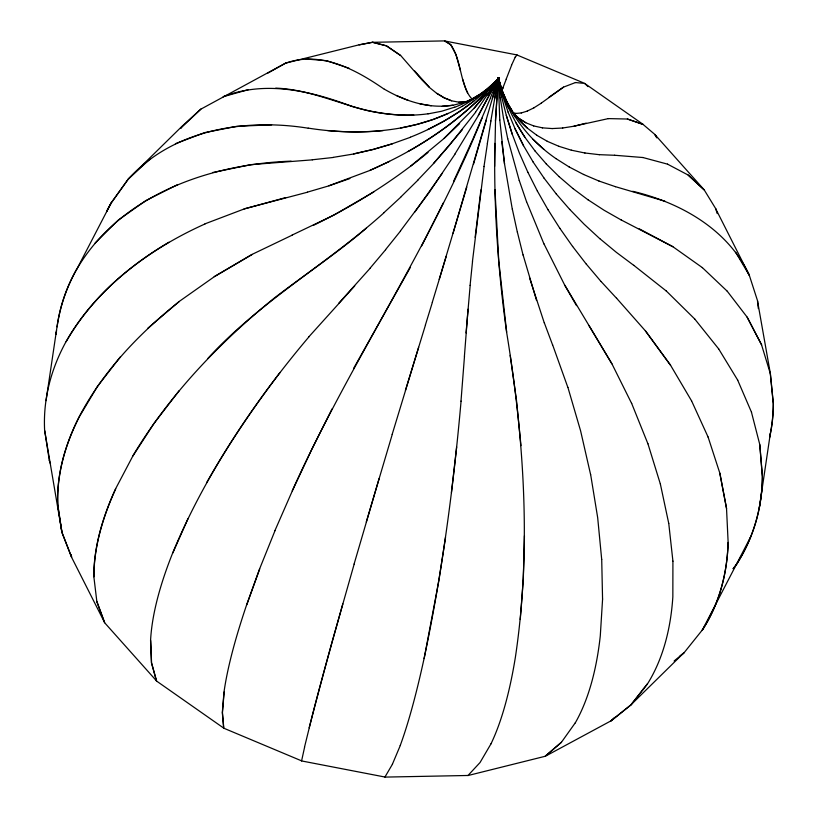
<?xml version="1.0" encoding="UTF-8"?>
<svg xmlns="http://www.w3.org/2000/svg" width="818" height="818" viewBox="0 0 818 818"><rect width="100%" height="100%" fill="white"/><g stroke="black" fill="none" stroke-linecap="round" stroke-linejoin="round"><path stroke-width="1.23" d="M672.917 561.117L672.846 596.823A424.736 221.453 53.8 0 1 647.345 684.114M494.614 166.402L495.514 120.921L498.254 77.833L490.841 121.013M494.849 143.375C493.735 206.514 497.896 269.695 506.608 332.22C524.174 439.307 531.485 549.185 515.432 656.936A424.736 121.708 82.6 0 1 490.994 743.828M524.44 535.81L523.316 578.837L520.258 619.502M495.452 121.003L498.193 77.915L500.289 97.894M602.59 598.97L600.289 635.852A424.736 177.629 69 0 1 575.279 722.877M464.409 356.28L468.039 309.214M460.994 401.188L464.491 356.208M466.055 332.936L470.176 285.359M224.132 692.028L222.445 712.56L223.774 728.143L156.473 680.995L151.442 662.836L150.573 640.514A424.736 140.154 -48.5 0 1 172.71 552.927C199.541 487.968 237.568 428.264 280.042 372.487M400.227 745.525A424.736 57.485 -85 0 0 424.051 658.643C442.006 573.725 453.417 487.538 461.076 401.127M470.094 285.421L472.538 261.392M472.456 261.453L484.082 166.463M451.434 492.559L456.649 446.884M475.125 237.414L480.902 189.858M484 166.524L487.426 143.467M46.053 400.677L57.025 326.771A424.736 261.862 18 0 1 76.994 268.641M759.329 507.692L770.321 433.622M445.534 537.293L438.898 580.422L424.133 658.582M487.344 143.528L490.923 120.952M494.563 99.029L498.336 77.771L492.395 98.61M304.613 747.11L301.576 760.934L384.981 777.039M304.511 747.151L309.265 727.815A424.736 10.644 -73.2 0 1 332.476 640.821L342.824 603.878M354.194 564.011L332.374 640.872A424.736 10.644 -73.2 0 0 309.163 727.867M498.438 77.73L453.07 233.161M354.092 564.052L379.153 478.458M486.342 120.001L473.469 164.346M366.28 521.996L392.282 434.317M466.802 187.066L439.225 279.378M392.18 434.358L418.652 347.302M446.26 256.259L432.293 302.312M405.421 390.38L425.493 324.961M425.391 325.002L432.395 302.271M246.76 604.799L259.705 568.929M506.291 79.101L501.894 90.461M506.189 79.142L511.608 65.246M501.996 90.42L503.295 87.127M490.463 97.71L498.551 77.71L478.285 115.502M274.991 530.708L259.582 568.95L246.647 604.809A424.736 78.058 -61.2 0 0 224.009 692.048L222.322 712.58L223.662 728.153L301.678 760.893M490.585 97.69L472.937 139.009L453.52 181.494M392.405 764.206L400.309 745.454M482.068 118.15C429.726 247.864 349.368 363.489 292.241 490.841M274.879 530.729L292.353 490.82L311.484 449.992L332.016 408.969M172.833 552.937L188.007 518.643M511.506 65.287L515.238 57.148M443.325 202.946L421.71 245.881M57.086 326.863A424.736 261.862 18 0 1 77.056 268.733L111.268 202.762L128.314 179.03L181.944 126.371L200.931 109.009M702.273 630.177L750.515 537.15M179.326 301.494C139.254 333.315 103.191 371.106 79.234 416.689A424.736 232.097 -18.7 0 0 57.72 505.187L61.831 532.211L71.524 557.16L104.694 622.713L96.821 601.353L93.865 576.782A424.736 192.69 -34.5 0 1 115.614 488.765L132.628 456.434L153.917 423.519L179.214 390.636M410.493 267.179L353.58 368.468M392.487 764.135L384.9 777.1L468.008 775.474M491.045 743.736L480.023 762.56L467.947 775.546L545.105 756.302L561.414 742.253M206.565 482.784C235.86 431.045 270.38 382.395 308.795 337.026M454.91 154.07L478.407 115.502L498.673 77.72L487.6 94.96M498.796 77.751L475.483 112.23M132.516 456.403C169.132 395.176 219.019 342.936 274.204 298.13C304.828 274.603 337.067 253.191 366.464 228.079M66.146 341.679C97.035 287.609 149.05 249.081 205.083 223.917M400.421 230.973L428.929 192.792L455.033 154.081M442.17 173.447L414.869 211.985M180.553 128.375L200.931 109.111L285.84 63.006L267.956 73.047M180.553 128.477L181.954 126.463M77.045 268.733C120.522 194.991 209.408 164.081 291.096 161.146M575.31 722.785L561.383 742.345L545.085 756.394L611.026 720.832L630.944 704.84L683.93 652.784L679.993 656.036M149.817 159.183L128.314 179.03L111.299 202.864A424.736 250.175 36.6 0 0 106.667 211.576M475.606 112.26L448.346 146.586L433.438 163.518M498.898 77.812L473.745 108.579L444.205 138.191M120.297 356.924L97.342 386.556L79.336 416.74A424.736 232.097 -18.7 0 0 57.833 505.248M733.143 568.653L736.261 564.655M733.214 568.735L736.333 564.747A424.736 261.862 18 0 0 762.427 476.649L759.81 444.665L751.466 412.231M630.944 704.84L647.345 684.012L630.944 704.942L611.026 720.934L614.615 717.396M497.528 80.205L499.072 78.262L494.195 83.119M385.523 249.684L400.544 230.983M462.507 129.5L433.56 163.559L417.712 180.205M370.227 268.018L385.646 249.694M473.847 108.63L486.966 93.344M515.135 57.188L517.129 54.959L444.655 40.961L450.687 44.683L455.953 54.499L460.36 70.236M370.349 268.028L338.734 303.294M308.672 337.016L354.736 285.922M494.174 83.211L499.072 78.262M487.058 90L499.052 77.976L487.865 88.436L475.667 97.956M401.239 196.565L417.834 180.236M95.123 243.007L118.191 220.154L145.839 200.574L177.557 184.633M486.741 91.636C453.939 125.767 413.284 151.524 370.012 170.297M642.427 690.024L644.216 688.265M207.925 358.366C259.756 301.566 327.517 263.774 384.215 212.568M459.614 123.63L444.317 138.252L410.677 166.105M487.906 88.538L499.092 78.068C486.679 90.972 471.413 100.921 454.675 107.25M384.092 212.537L401.362 196.606M128.344 179.132C173.007 129.5 245.011 118.017 308.263 128.221M147.69 328.345L179.224 301.443L214.336 276.699L252.169 254.449M674.114 661.016L683.971 652.876L702.243 630.085A424.736 250.175 36.6 0 0 728.102 542.426M428.019 152.445C392.926 181.361 354.122 205.625 313.233 225.431M487.027 89.561L489.962 87.189M541.189 103.18L563.561 87.137M473.816 101.146L459.501 111.524L444.113 121.023L427.722 129.592M549.042 97.189L563.449 87.148L575.514 82.526M168.927 242.23C127.506 266.77 90.021 299.347 66.064 341.607A424.736 255.697 -0.9 0 0 44.642 430.605L61.943 532.273L71.636 557.222L71.197 554.737M533.919 107.812L541.301 103.16M462.415 106.289L475.626 97.863M373.826 191.893L334.071 215.022L292.057 235.103M408.182 151.432C442.272 132.209 473.612 107.792 498.99 77.884C474.624 104.295 443.693 124.019 410.401 137.189M214.224 276.637L252.067 254.398L292.159 235.165M472.896 98.804L482.201 93.283M466.955 101.821L478.489 95.185M462.374 106.197C421.771 129.295 373.509 134.735 327.599 130.553M527.262 111.074L534.031 107.792M389.593 161.351L370.104 170.369L328.897 185.758M463.121 102.771L472.916 98.702M448.182 113.405L433.09 119.469L417.17 124.346L400.493 128.037M204.991 223.835L244.204 208.948L285.605 197.619M175.43 143.692L204.612 132.628L236.872 126.299L271.637 124.827M410.462 137.281L392.2 143.794L373.212 149.377L353.519 153.907M349.869 178.549L328.979 185.829L307.445 192.128M521.25 112.956L527.385 111.054M454.665 107.148L441.679 111.238L428.039 113.886M392.262 143.886L373.284 149.469L353.591 153.999L333.202 157.373M248.263 89.673L223.171 96.708C265.482 80.113 311.341 90.982 352.18 106.493C372.159 112.363 392.947 115.737 413.806 115.062M244.122 208.876L307.527 192.199M573.95 126.197L608.357 118.61M586.117 123.16L574.072 126.207L562.641 128.007M463.141 102.679L452.886 105.277L442.241 106.309M384.378 89.315C356.045 69.642 320.963 50.583 285.809 63.098L359.133 44.806L372.579 42.239L386.495 45.798L400.626 55.44L422.016 79.99L429.419 87.454L436.832 93.436L444.215 97.904L451.556 100.839L458.878 102.158L466.025 102.005M212.7 172.526L250.778 164.653L312.404 159.847M359.071 44.888L372.517 42.321L444.736 40.9L450.769 44.622C460.493 59.121 459.91 77.505 467.589 92.894M312.343 159.766L333.274 157.465M452.916 105.185C429 109.131 404.91 101.156 384.409 89.223M515.913 113.446L521.373 112.935M428.039 113.784C408.09 116.596 387.804 114.96 368.172 110.767C337.323 103.191 307.977 89.274 275.758 88.129M383.151 130.604C358.192 133.048 332.987 132.015 308.222 128.119M552.119 128.559L562.764 128.017M458.816 102.24L465.974 102.086M608.234 118.6L627.498 119.029L643.173 124.418L584.696 83.456L588.04 86.647M599.246 154.663L614.635 155.277M542.416 127.853L552.242 128.569M614.522 155.246L642.948 157.526M305.533 58.968L326.771 60.706L349.143 68.293M575.402 82.546L584.809 83.436L517.027 55M584.819 152.976L599.359 154.694M419.9 103.814L431.239 105.757M513.581 112.996L516.025 113.426M571.301 150.175L584.942 153.007M533.581 125.9L542.538 127.864M372.517 42.321L386.433 45.88L400.564 55.522M615.34 186.637L664.962 201.228M642.825 157.496L667.631 164.173M632.682 191.289C680.484 202.608 728.092 229.337 749.472 275.513L715.75 208.866L717.233 213.59M558.745 146.269L571.414 150.205M598.929 181.013L615.453 186.688M627.375 119.019L643.05 124.408L655.116 134.673L656.834 137.874M451.618 100.757L444.276 97.823L436.884 93.354M533.704 125.911L525.647 122.7L518.653 118.262L512.62 112.618M396.433 95.532L408.284 100.399M583.5 174.438L599.032 181.064M547.211 141.289L558.868 146.299M621.148 219.93L672.907 246.75M569.134 166.944L583.612 174.49M667.508 164.132L688.245 175.093L704.421 190.093L654.993 134.663L656.138 136.8M639.247 228.825L672.825 246.668L702.427 267.67M621.24 220.001L604.011 210.206L587.897 199.704M536.751 135.246L547.334 141.32M555.872 158.559L569.236 167.005M525.769 122.71L518.776 118.273L513.602 113.436M572.856 188.467L587.978 199.776M633.817 265.39L616.271 252.271L599.727 238.57M536.864 135.277L527.385 128.17L519.185 120.082M555.984 158.62C528.285 139.571 506.598 111.228 498.366 78.375M633.756 265.298L666.251 290.973M558.98 176.545L572.948 188.539M599.788 238.662L584.175 224.255L569.676 209.377M533.039 139.326L543.898 149.377M688.132 175.062L704.308 190.062L715.862 208.907M702.335 267.598L727.335 291.3M527.508 128.201C512.651 115.348 502.681 97.547 498.469 78.426L502.651 91.861L508.213 104.724L515.156 116.954M666.179 290.881L694.707 318.979M546.301 163.978L559.072 176.616M472.773 99.653C466.904 94.489 465.053 86.319 462.63 79.193M429.47 87.373L414.716 70.992M601.046 281.474L616.619 298.325M616.588 298.233L645.433 330.901L670.576 365.298M556.312 194.009L569.747 209.459M534.9 150.829L546.393 164.05M586.363 264.173L601.077 281.566M694.646 318.897L718.685 348.908M572.59 246.402L586.394 264.265M544.113 178.201L556.373 194.091M727.243 291.228L747.192 317.2L761.64 344.899M510.575 109.704L512.017 111.657M534.982 150.901L524.798 137.148L516.056 122.997M645.392 330.799L670.535 365.206L691.599 400.922M559.809 228.242L572.631 246.504M533.152 162.046L544.185 178.293M548.05 209.756L559.839 228.334M631.66 403.478L611.864 363.693L564.829 285.267M524.89 137.219C512.866 119.193 503.561 99.346 498.274 78.293L502.508 95.236M718.623 348.816L737.744 380.217M588.919 325.462L611.874 363.795M735.719 252.292L749.37 275.461L757.642 301.085M533.224 162.138L523.469 145.584L515.095 128.907M512.283 111.064L506.475 101.074L501.904 90.184M576.506 305.625L564.829 285.359L543.919 243.774M537.375 191.044L548.091 209.858M747.1 317.118L761.548 344.818L770.413 373.898L773.358 403.683A424.736 255.697 -0.9 0 1 769.666 437.282M527.825 172.158L537.406 191.136M506.066 102.792L507.078 104.786M523.53 145.676L515.166 128.999L508.08 112.066M691.558 400.82L708.122 437.109M527.855 172.261L519.44 153.191L512.252 134.224L506.291 115.338M543.919 243.876L526.536 201.606M737.672 380.125L751.538 412.323M631.649 403.376L647.917 443.785M502.855 93.579L508.786 108.497M544.307 322.813L552.6 344.951M96.698 601.322L104.581 622.682L156.596 681.005L151.565 662.846L150.696 640.525M49.203 460.227L50.501 463.816M552.62 344.859L567.866 387.425M519.266 180.481L526.536 201.698M544.277 322.906L529.512 277.752M508.142 112.158L502.446 95.144L498.213 78.211M501.792 92.097L503.295 96.657M708.081 437.006L719.85 473.203L726.568 508.551M512.283 134.326L506.332 115.44L501.598 96.606M536.567 300.503L523.091 254.93M647.907 443.683L660.351 484M519.266 180.584L507.702 138.6M567.886 387.333L580.616 430.902L590.606 474.583M501.567 89.019L498.591 78.456L500.452 87.546M517.354 232.046L523.06 255.022M512.344 209.183L517.334 232.138M660.341 483.898L668.735 523.377M503.469 118.017L507.712 138.702M719.809 473.101L726.527 508.459L728.143 542.528A424.736 250.175 36.6 0 1 702.284 630.177M512.313 209.275L504.532 163.927L499.788 119.929M498.172 78.109L501.628 96.708M770.413 373.898L757.529 301.024L758.337 308.591M590.637 474.491L597.682 517.692L601.69 559.43M500.289 97.792L503.469 118.119M44.734 430.687L49.295 460.299M57.843 505.238L61.943 532.273M510.187 355.38L516.455 400.094L520.974 445.626M506.669 332.139L498.745 260.942L494.972 189.643M501.771 141.718L504.532 163.927M668.735 523.275L672.928 561.22M770.321 373.826L773.266 403.601A424.736 255.697 -0.9 0 1 769.574 437.211M759.748 444.573L762.366 476.557A424.736 261.862 18 0 1 736.272 564.655M499.767 120.021L498.193 77.915M601.711 559.338L602.559 599.062M498.827 78.446L498.908 81.82L498.714 78.467M56.135 334.184A424.736 261.862 18 0 1 56.544 330.462M106.637 211.473A424.736 250.175 36.6 0 1 111.268 202.762M56.207 334.265A424.736 261.862 18 0 1 56.462 331.791M93.978 576.813A424.736 192.69 -34.5 0 1 115.737 488.796"/></g></svg>
